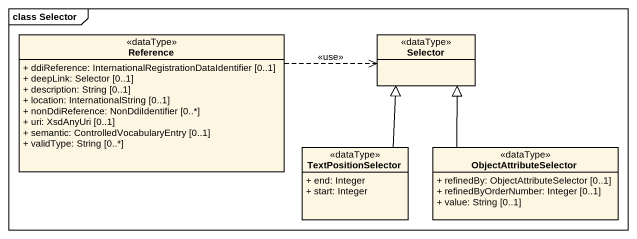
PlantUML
@startuml
mainframe class Selector
hide circle
hide empty members
skinparam classAttributeIconSize 0
class Reference <<dataType>> {
  + ddiReference: InternationalRegistrationDataIdentifier [0..1]
  + deepLink: Selector [0..1]
  + description: String [0..1]
  + location: InternationalString [0..1]
  + nonDdiReference: NonDdiIdentifier [0..*]
  + uri: XsdAnyUri [0..1]
  + semantic: ControlledVocabularyEntry [0..1]
  + validType: String [0..*]
}
class Selector <<dataType>>
class TextPositionSelector <<dataType>> {
  + end: Integer
  + start: Integer
}
class ObjectAttributeSelector <<dataType>> {
  + refinedBy: ObjectAttributeSelector [0..1]
  + refinedByOrderNumber: Integer [0..1]
  + value: String [0..1]
}
Reference .right.> Selector : <<use>>
TextPositionSelector -up-|> Selector
ObjectAttributeSelector -up-|> Selector
@enduml
